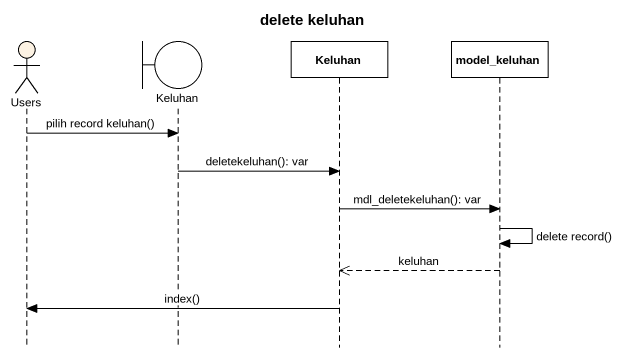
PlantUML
@startuml
title delete keluhan
hide footbox
actor Users #FCF2E3
boundary Keluhan
participant "Keluhan" as Keluhan_2
participant model_keluhan

Users -> Keluhan : pilih record keluhan()
Keluhan -> Keluhan_2 : deletekeluhan(): var
Keluhan_2 -> model_keluhan : mdl_deletekeluhan(): var
model_keluhan -> model_keluhan : delete record()
model_keluhan -->> Keluhan_2 : keluhan
Keluhan_2 -> Users : index()
@enduml
